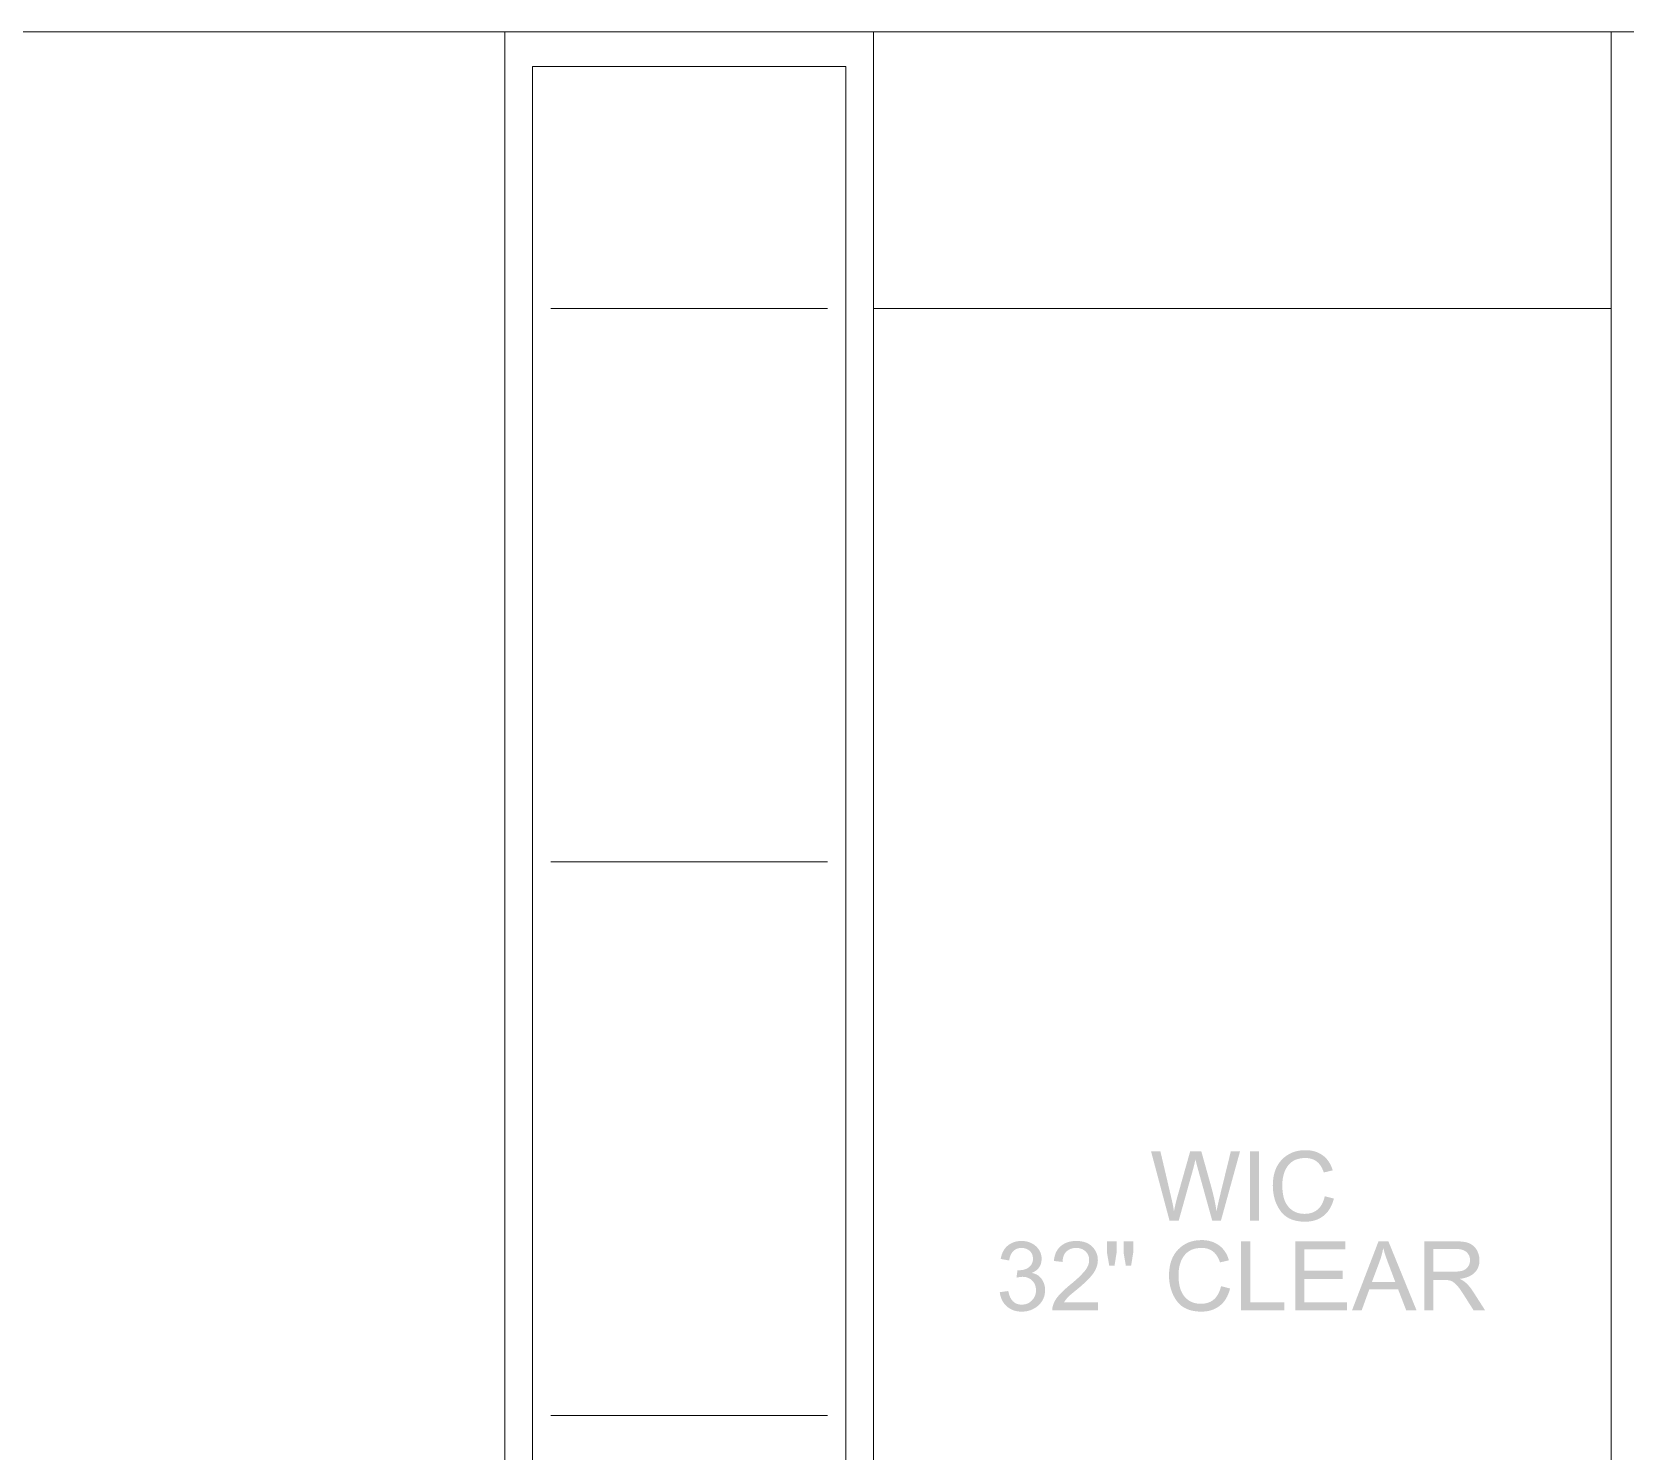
# Model space of a CAD drawing. Header units: inches. Extents: x 0 to 700, y 0 to 895.
# Drawn here: x 409.5 to 478.6, y 559.4 to 621 of the extents above; entities that cross this region are included whole.
import ezdxf

# ---------------------------------------------------------------- set-up
doc = ezdxf.new("R2010")
doc.units = ezdxf.units.IN
doc.header["$MEASUREMENT"] = 0
for name, color, linetype, lineweight in [('A-ANNO-TEXT', 7, 'Continuous', 13), ('A-DOOR', 7, 'Continuous', 13), ('A-ELEV-LINE', 7, 'Continuous', 13), ('A-MILLWORK-STOR', 7, 'Continuous', 18)]:
    doc.layers.add(name, color=color, linetype=linetype, lineweight=lineweight)

msp = doc.modelspace()

# ---------------------------------------------------------------- hatches: boundary and pattern name
at = {"layer": 'A-ANNO-TEXT'}
h = msp.add_hatch(color=7, dxfattribs=at)
h.paths.add_polyline_path([(461.894, 572.45), (461.067, 569.45), (460.686, 569.45), (460.031, 571.814), (460.008, 571.899), (459.989, 571.974), (459.975, 572.037), (459.966, 572.09), (459.958, 572.09), (459.874, 571.734), (459.235, 569.45), (458.834, 569.45), (458.034, 572.45), (458.439, 572.45), (458.902, 570.481), (458.924, 570.388), (458.944, 570.301), (458.961, 570.22), (458.977, 570.146), (458.991, 570.078), (459.002, 570.016), (459.011, 569.961), (459.018, 569.912), (459.02, 569.896), (459.021, 569.883), (459.022, 569.874), (459.023, 569.87), (459.031, 569.87), (459.051, 569.963), (459.069, 570.05), (459.087, 570.13), (459.104, 570.203), (459.119, 570.269), (459.134, 570.328), (459.147, 570.381), (459.16, 570.426), (459.731, 572.45), (460.214, 572.45), (460.639, 570.934), (460.713, 570.655), (460.777, 570.385), (460.829, 570.123), (460.87, 569.87), (460.879, 569.87), (460.89, 569.933), (460.904, 570.002), (460.919, 570.075), (460.936, 570.154), (460.955, 570.239), (460.975, 570.328), (460.998, 570.423), (461.022, 570.522), (461.495, 572.45), (461.894, 572.45)])
h.paths.add_polyline_path([(462.722, 569.45), (462.323, 569.45), (462.323, 572.45), (462.722, 572.45), (462.722, 569.45)])
h.paths.add_polyline_path([(465.966, 570.402), (465.93, 570.279), (465.888, 570.165), (465.84, 570.059), (465.786, 569.96), (465.726, 569.87), (465.66, 569.788), (465.587, 569.714), (465.509, 569.647), (465.425, 569.589), (465.337, 569.539), (465.245, 569.496), (465.15, 569.461), (465.05, 569.434), (464.946, 569.414), (464.838, 569.403), (464.726, 569.399), (464.635, 569.401), (464.548, 569.406), (464.464, 569.415), (464.382, 569.428), (464.304, 569.444), (464.23, 569.464), (464.158, 569.487), (464.089, 569.514), (464.024, 569.545), (463.961, 569.579), (463.902, 569.617), (463.846, 569.658), (463.793, 569.703), (463.743, 569.752), (463.696, 569.804), (463.652, 569.86), (463.574, 569.979), (463.505, 570.103), (463.447, 570.233), (463.4, 570.369), (463.363, 570.51), (463.337, 570.658), (463.321, 570.811), (463.316, 570.97), (463.322, 571.145), (463.341, 571.31), (463.372, 571.465), (463.415, 571.611), (463.471, 571.746), (463.539, 571.872), (463.619, 571.989), (463.712, 572.095), (463.814, 572.19), (463.924, 572.273), (464.041, 572.342), (464.164, 572.4), (464.295, 572.444), (464.433, 572.476), (464.578, 572.495), (464.73, 572.501), (464.837, 572.498), (464.941, 572.487), (465.04, 572.47), (465.136, 572.445), (465.228, 572.414), (465.315, 572.376), (465.399, 572.33), (465.479, 572.278), (465.554, 572.219), (465.623, 572.154), (465.686, 572.082), (465.743, 572.003), (465.795, 571.919), (465.841, 571.827), (465.881, 571.73), (465.915, 571.625), (465.526, 571.533), (465.5, 571.609), (465.47, 571.68), (465.438, 571.746), (465.402, 571.807), (465.363, 571.864), (465.321, 571.915), (465.276, 571.962), (465.227, 572.004), (465.175, 572.041), (465.121, 572.073), (465.063, 572.1), (465.002, 572.122), (464.937, 572.139), (464.87, 572.152), (464.799, 572.159), (464.726, 572.161), (464.607, 572.156), (464.495, 572.141), (464.391, 572.116), (464.294, 572.081), (464.205, 572.036), (464.123, 571.98), (464.048, 571.915), (463.981, 571.839), (463.921, 571.755), (463.87, 571.664), (463.826, 571.566), (463.791, 571.462), (463.763, 571.35), (463.743, 571.232), (463.731, 571.107), (463.727, 570.975), (463.731, 570.823), (463.744, 570.682), (463.765, 570.55), (463.794, 570.429), (463.831, 570.317), (463.877, 570.216), (463.932, 570.125), (463.994, 570.043), (464.064, 569.972), (464.138, 569.91), (464.217, 569.858), (464.302, 569.815), (464.392, 569.781), (464.486, 569.758), (464.586, 569.743), (464.691, 569.739), (464.777, 569.742), (464.859, 569.75), (464.936, 569.765), (465.01, 569.786), (465.079, 569.813), (465.145, 569.846), (465.206, 569.884), (465.263, 569.929), (465.316, 569.979), (465.365, 570.036), (465.409, 570.099), (465.45, 570.167), (465.486, 570.242), (465.519, 570.323), (465.547, 570.409), (465.571, 570.502), (465.966, 570.402)])
h = msp.add_hatch(color=7, dxfattribs=at)
h.paths.add_polyline_path([(452.875, 567.173), (452.943, 567.157), (453.006, 567.136), (453.065, 567.11), (453.119, 567.079), (453.17, 567.043), (453.216, 567.001), (453.258, 566.955), (453.296, 566.904), (453.329, 566.849), (453.358, 566.793), (453.382, 566.736), (453.402, 566.678), (453.418, 566.619), (453.429, 566.559), (453.436, 566.497), (453.438, 566.434), (453.433, 566.334), (453.419, 566.239), (453.396, 566.148), (453.363, 566.061), (453.322, 565.98), (453.27, 565.902), (453.21, 565.83), (453.14, 565.762), (453.064, 565.7), (452.984, 565.647), (452.9, 565.602), (452.813, 565.565), (452.722, 565.536), (452.627, 565.515), (452.529, 565.503), (452.427, 565.499), (452.33, 565.502), (452.237, 565.513), (452.149, 565.531), (452.065, 565.557), (451.985, 565.589), (451.91, 565.629), (451.839, 565.676), (451.772, 565.73), (451.711, 565.79), (451.657, 565.855), (451.609, 565.925), (451.568, 565.999), (451.534, 566.077), (451.506, 566.161), (451.485, 566.249), (451.471, 566.342), (451.84, 566.393), (451.855, 566.321), (451.873, 566.254), (451.894, 566.192), (451.918, 566.134), (451.944, 566.081), (451.974, 566.032), (452.006, 565.988), (452.041, 565.949), (452.079, 565.915), (452.12, 565.885), (452.164, 565.859), (452.211, 565.839), (452.261, 565.822), (452.313, 565.811), (452.369, 565.804), (452.427, 565.802), (452.49, 565.805), (452.551, 565.813), (452.609, 565.827), (452.665, 565.847), (452.719, 565.872), (452.769, 565.904), (452.818, 565.94), (452.864, 565.983), (452.906, 566.029), (452.942, 566.078), (452.973, 566.13), (452.998, 566.184), (453.018, 566.241), (453.032, 566.3), (453.04, 566.362), (453.043, 566.426), (453.04, 566.487), (453.033, 566.546), (453.02, 566.603), (453.002, 566.656), (452.979, 566.707), (452.951, 566.755), (452.918, 566.801), (452.88, 566.843), (452.838, 566.882), (452.793, 566.916), (452.744, 566.944), (452.693, 566.968), (452.638, 566.986), (452.58, 566.999), (452.52, 567.006), (452.456, 567.009), (452.4, 567.007), (452.337, 566.999), (452.27, 566.987), (452.196, 566.97), (452.239, 567.294), (452.309, 567.294), (452.371, 567.297), (452.425, 567.302), (452.472, 567.308), (452.516, 567.318), (452.563, 567.332), (452.612, 567.352), (452.664, 567.377), (452.715, 567.408), (452.762, 567.445), (452.803, 567.487), (452.84, 567.536), (452.871, 567.591), (452.893, 567.652), (452.906, 567.719), (452.91, 567.793), (452.908, 567.847), (452.901, 567.898), (452.889, 567.946), (452.873, 567.991), (452.852, 568.032), (452.827, 568.071), (452.796, 568.106), (452.762, 568.139), (452.724, 568.167), (452.685, 568.192), (452.644, 568.213), (452.602, 568.231), (452.558, 568.244), (452.513, 568.254), (452.467, 568.26), (452.419, 568.261), (452.364, 568.259), (452.312, 568.253), (452.263, 568.242), (452.216, 568.226), (452.172, 568.206), (452.131, 568.182), (452.092, 568.153), (452.056, 568.12), (452.022, 568.083), (451.992, 568.042), (451.965, 567.997), (451.941, 567.949), (451.921, 567.897), (451.903, 567.841), (451.889, 567.781), (451.879, 567.717), (451.51, 567.785), (451.531, 567.879), (451.557, 567.968), (451.588, 568.05), (451.625, 568.126), (451.667, 568.196), (451.715, 568.26), (451.768, 568.318), (451.826, 568.37), (451.889, 568.415), (451.955, 568.455), (452.023, 568.488), (452.095, 568.516), (452.169, 568.537), (452.247, 568.552), (452.327, 568.561), (452.411, 568.564), (452.502, 568.561), (452.59, 568.55), (452.674, 568.533), (452.754, 568.508), (452.83, 568.476), (452.903, 568.437), (452.971, 568.391), (453.036, 568.338), (453.095, 568.28), (453.145, 568.219), (453.189, 568.154), (453.224, 568.087), (453.251, 568.016), (453.271, 567.942), (453.283, 567.865), (453.286, 567.785), (453.28, 567.683), (453.261, 567.59), (453.229, 567.503), (453.184, 567.424), (453.126, 567.352), (453.055, 567.288), (452.972, 567.231), (452.875, 567.181), (452.875, 567.173)])
h.paths.add_polyline_path([(455.734, 565.55), (453.747, 565.55), (453.75, 565.614), (453.758, 565.677), (453.772, 565.741), (453.791, 565.805), (453.816, 565.87), (453.846, 565.934), (453.882, 565.999), (453.924, 566.064), (453.973, 566.131), (454.032, 566.202), (454.1, 566.277), (454.178, 566.356), (454.266, 566.44), (454.363, 566.527), (454.47, 566.619), (454.586, 566.714), (454.73, 566.835), (454.867, 566.958), (454.995, 567.084), (455.116, 567.213), (455.171, 567.278), (455.218, 567.343), (455.258, 567.409), (455.291, 567.474), (455.316, 567.54), (455.335, 567.606), (455.346, 567.672), (455.349, 567.738), (455.347, 567.793), (455.339, 567.846), (455.327, 567.897), (455.309, 567.945), (455.286, 567.991), (455.259, 568.034), (455.226, 568.075), (455.189, 568.113), (455.147, 568.148), (455.103, 568.178), (455.056, 568.204), (455.007, 568.224), (454.955, 568.241), (454.9, 568.252), (454.842, 568.259), (454.782, 568.261), (454.722, 568.259), (454.664, 568.252), (454.608, 568.24), (454.555, 568.223), (454.504, 568.202), (454.456, 568.176), (454.41, 568.145), (454.367, 568.109), (454.328, 568.069), (454.293, 568.023), (454.264, 567.974), (454.241, 567.919), (454.222, 567.86), (454.209, 567.796), (454.2, 567.727), (454.197, 567.654), (453.819, 567.697), (453.831, 567.799), (453.85, 567.895), (453.877, 567.985), (453.911, 568.069), (453.952, 568.146), (454, 568.217), (454.056, 568.282), (454.118, 568.341), (454.187, 568.394), (454.26, 568.439), (454.337, 568.477), (454.419, 568.509), (454.505, 568.533), (454.596, 568.55), (454.691, 568.561), (454.791, 568.564), (454.898, 568.561), (454.999, 568.549), (455.095, 568.53), (455.184, 568.503), (455.267, 568.469), (455.344, 568.427), (455.414, 568.377), (455.479, 568.32), (455.537, 568.257), (455.587, 568.191), (455.629, 568.122), (455.664, 568.05), (455.691, 567.975), (455.71, 567.896), (455.722, 567.814), (455.726, 567.729), (455.723, 567.657), (455.713, 567.585), (455.697, 567.512), (455.674, 567.439), (455.645, 567.366), (455.609, 567.293), (455.567, 567.219), (455.518, 567.145), (455.46, 567.068), (455.388, 566.985), (455.304, 566.895), (455.207, 566.8), (455.097, 566.698), (454.975, 566.589), (454.839, 566.475), (454.69, 566.354), (454.612, 566.29), (454.541, 566.229), (454.477, 566.169), (454.42, 566.112), (454.369, 566.057), (454.325, 566.005), (454.289, 565.954), (454.259, 565.906), (455.734, 565.906), (455.734, 565.55)])
h.paths.add_polyline_path([(457.261, 568.061), (457.168, 567.486), (456.941, 567.486), (456.841, 568.061), (456.841, 568.55), (457.261, 568.55), (457.261, 568.061)])
h.paths.add_polyline_path([(456.54, 568.061), (456.448, 567.486), (456.221, 567.486), (456.121, 568.061), (456.121, 568.55), (456.54, 568.55), (456.54, 568.061)])
h.paths.add_polyline_path([(461.464, 566.502), (461.428, 566.379), (461.386, 566.265), (461.338, 566.159), (461.284, 566.06), (461.224, 565.97), (461.157, 565.888), (461.085, 565.814), (461.006, 565.747), (460.923, 565.689), (460.835, 565.639), (460.743, 565.596), (460.648, 565.561), (460.548, 565.534), (460.444, 565.514), (460.336, 565.503), (460.224, 565.499), (460.133, 565.501), (460.046, 565.506), (459.962, 565.515), (459.88, 565.528), (459.802, 565.544), (459.727, 565.564), (459.656, 565.587), (459.587, 565.614), (459.522, 565.645), (459.459, 565.679), (459.4, 565.717), (459.344, 565.758), (459.291, 565.803), (459.241, 565.852), (459.194, 565.904), (459.15, 565.96), (459.072, 566.079), (459.003, 566.203), (458.945, 566.333), (458.898, 566.469), (458.861, 566.61), (458.835, 566.758), (458.819, 566.911), (458.814, 567.07), (458.82, 567.245), (458.839, 567.41), (458.869, 567.565), (458.913, 567.711), (458.968, 567.846), (459.037, 567.972), (459.117, 568.089), (459.21, 568.195), (459.312, 568.29), (459.422, 568.373), (459.539, 568.442), (459.662, 568.5), (459.793, 568.544), (459.931, 568.576), (460.076, 568.595), (460.228, 568.601), (460.335, 568.598), (460.439, 568.587), (460.538, 568.57), (460.634, 568.545), (460.726, 568.514), (460.813, 568.476), (460.897, 568.43), (460.977, 568.378), (461.052, 568.319), (461.121, 568.254), (461.184, 568.182), (461.241, 568.103), (461.293, 568.019), (461.339, 567.927), (461.379, 567.83), (461.413, 567.725), (461.024, 567.633), (460.998, 567.709), (460.968, 567.78), (460.936, 567.846), (460.9, 567.907), (460.861, 567.964), (460.819, 568.015), (460.774, 568.062), (460.725, 568.104), (460.673, 568.141), (460.619, 568.173), (460.561, 568.2), (460.499, 568.222), (460.435, 568.239), (460.368, 568.252), (460.297, 568.259), (460.224, 568.261), (460.105, 568.256), (459.993, 568.241), (459.889, 568.216), (459.792, 568.181), (459.703, 568.136), (459.621, 568.08), (459.546, 568.015), (459.479, 567.939), (459.419, 567.855), (459.368, 567.764), (459.324, 567.666), (459.289, 567.562), (459.261, 567.45), (459.241, 567.332), (459.229, 567.207), (459.225, 567.075), (459.229, 566.923), (459.242, 566.782), (459.263, 566.65), (459.292, 566.529), (459.329, 566.417), (459.375, 566.316), (459.43, 566.225), (459.492, 566.143), (459.561, 566.072), (459.636, 566.01), (459.715, 565.958), (459.8, 565.915), (459.89, 565.881), (459.984, 565.858), (460.084, 565.843), (460.189, 565.839), (460.275, 565.842), (460.357, 565.85), (460.434, 565.865), (460.508, 565.886), (460.577, 565.913), (460.643, 565.946), (460.704, 565.984), (460.761, 566.029), (460.814, 566.079), (460.863, 566.136), (460.907, 566.199), (460.948, 566.267), (460.984, 566.342), (461.017, 566.423), (461.045, 566.509), (461.069, 566.602), (461.464, 566.502)])
h.paths.add_polyline_path([(463.819, 565.55), (461.943, 565.55), (461.943, 568.55), (462.34, 568.55), (462.34, 565.906), (463.819, 565.906), (463.819, 565.55)])
h.paths.add_polyline_path([(466.531, 565.55), (464.29, 565.55), (464.29, 568.55), (466.461, 568.55), (466.461, 568.194), (464.687, 568.194), (464.687, 567.277), (466.347, 567.277), (466.347, 566.921), (464.687, 566.921), (464.687, 565.906), (466.531, 565.906), (466.531, 565.55)])
h.paths.add_polyline_path([(469.553, 565.55), (469.105, 565.55), (468.753, 566.463), (467.501, 566.463), (467.169, 565.55), (466.75, 565.55), (467.902, 568.55), (468.329, 568.55), (469.553, 565.55)])
h.paths.add_polyline_path([(468.632, 566.778), (468.588, 566.896), (468.545, 567.008), (468.505, 567.114), (468.468, 567.212), (468.433, 567.304), (468.401, 567.39), (468.372, 567.469), (468.344, 567.541), (468.32, 567.607), (468.297, 567.666), (468.278, 567.719), (468.261, 567.765), (468.246, 567.805), (468.234, 567.838), (468.224, 567.864), (468.217, 567.884), (468.193, 567.955), (468.167, 568.038), (468.141, 568.132), (468.113, 568.237), (468.102, 568.237), (468.071, 568.088), (468.035, 567.945), (467.995, 567.808), (467.949, 567.676), (467.613, 566.778), (468.632, 566.778)])
h.paths.add_polyline_path([(472.529, 565.55), (472.029, 565.55), (471.975, 565.636), (471.923, 565.718), (471.873, 565.796), (471.826, 565.87), (471.782, 565.939), (471.741, 566.004), (471.702, 566.065), (471.666, 566.121), (471.633, 566.174), (471.602, 566.222), (471.574, 566.265), (471.548, 566.305), (471.525, 566.34), (471.505, 566.371), (471.488, 566.397), (471.473, 566.42), (471.418, 566.498), (471.361, 566.57), (471.304, 566.636), (471.245, 566.697), (471.186, 566.75), (471.128, 566.791), (471.073, 566.823), (471.019, 566.843), (470.962, 566.857), (470.897, 566.866), (470.823, 566.872), (470.74, 566.874), (470.282, 566.874), (470.282, 565.55), (469.885, 565.55), (469.885, 568.55), (471.213, 568.55), (471.343, 568.548), (471.463, 568.541), (471.572, 568.53), (471.669, 568.515), (471.758, 568.493), (471.842, 568.461), (471.92, 568.42), (471.992, 568.369), (472.058, 568.309), (472.116, 568.243), (472.165, 568.169), (472.206, 568.088), (472.239, 568.001), (472.262, 567.913), (472.276, 567.822), (472.281, 567.729), (472.278, 567.647), (472.268, 567.568), (472.251, 567.493), (472.227, 567.423), (472.197, 567.357), (472.16, 567.295), (472.117, 567.237), (472.066, 567.183), (472.009, 567.134), (471.946, 567.089), (471.877, 567.049), (471.802, 567.014), (471.721, 566.984), (471.633, 566.958), (471.54, 566.937), (471.44, 566.921), (471.44, 566.913), (471.515, 566.875), (471.588, 566.829), (471.66, 566.774), (471.732, 566.71), (471.802, 566.637), (471.87, 566.556), (471.938, 566.465), (472.005, 566.367), (472.529, 565.55)])
h.paths.add_polyline_path([(470.282, 567.23), (471.133, 567.23), (471.255, 567.233), (471.364, 567.241), (471.459, 567.255), (471.541, 567.274), (471.613, 567.301), (471.677, 567.339), (471.733, 567.387), (471.782, 567.445), (471.821, 567.51), (471.849, 567.58), (471.866, 567.653), (471.872, 567.729), (471.869, 567.78), (471.862, 567.828), (471.851, 567.874), (471.834, 567.919), (471.813, 567.961), (471.788, 568.002), (471.757, 568.041), (471.722, 568.077), (471.682, 568.111), (471.636, 568.14), (471.583, 568.165), (471.524, 568.185), (471.46, 568.2), (471.389, 568.212), (471.312, 568.218), (471.229, 568.221), (470.282, 568.221), (470.282, 567.23)])

# ---------------------------------------------------------------- linework, layer by layer
at = {"layer": 'A-DOOR'}
msp.add_lwpolyline([(446, 525), (478, 525), (478, 609), (446, 609)], close=True, dxfattribs=at)
at = {"layer": 'A-ELEV-LINE'}
for p, q in [((330, 621), (530, 621)), ((430, 525), (430, 621))]:
    msp.add_line(p, q, dxfattribs=at)
msp.add_lwpolyline([(330, 525), (530, 525), (530, 621), (330, 621)], close=True, dxfattribs=at)
at = {"layer": 'A-MILLWORK-STOR'}
for p, q in [((432, 609), (444, 609)), ((432, 585), (444, 585)), ((432, 561), (444, 561))]:
    msp.add_line(p, q, dxfattribs=at)
for points in [[(430, 525), (446, 525), (446, 621), (430, 621)], [(446, 609), (478, 609), (478, 621), (446, 621)], [(478, 525), (526, 525), (526, 621), (478, 621)], [(431.2, 526.5), (444.8, 526.5), (444.8, 619.5), (431.2, 619.5)]]:
    msp.add_lwpolyline(points, close=True, dxfattribs=at)
at = {"layer": 'Defpoints'}
for p in [(430, 621), (430, 621), (446, 621), (446, 621), (478, 621), (478, 621)]:
    msp.add_point(p, dxfattribs=at)

doc.saveas('drawing.dxf')
